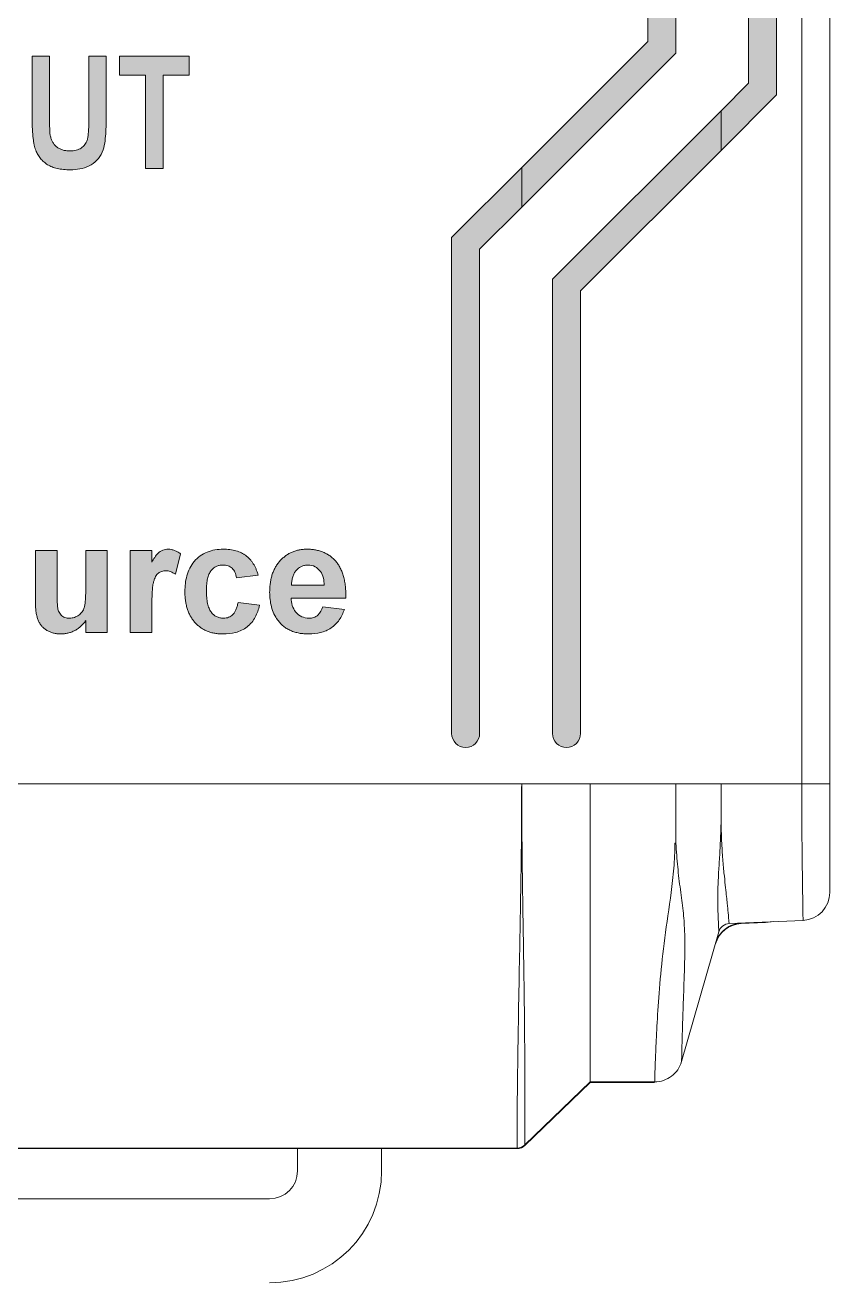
# Model space of a CAD drawing. Extents: x 222 to 1672, y 144 to 807.
# Drawn here: x 1414.08 to 1428.44, y 371.67 to 394.12 of the extents above; entities that cross this region are included whole.
import ezdxf

# ---------------------------------------------------------------- set-up
doc = ezdxf.new("R2010")
doc.units = 0
doc.header["$LTSCALE"] = 2
doc.header["$MEASUREMENT"] = 0
doc.layers.get('0').update_dxf_attribs({"linetype": 'CONTINUOUS'})
doc.layers.add('DIM', color=7, linetype='CONTINUOUS')

msp = doc.modelspace()

# ---------------------------------------------------------------- hatches: boundary and pattern name
at = {"layer": 'DIM', "lineweight": 5}
for points in [[(1425.19191, 463.32772), (1425.19191, 393.826), (1422.94191, 391.576), (1422.94191, 390.86889), (1425.69191, 393.61889), (1425.69191, 463.53483), (1422.94191, 466.28483), (1422.94191, 465.57772)], [(1427.49191, 392.87331), (1427.49191, 464.28042), (1426.50001, 465.27231), (1426.50001, 464.56521), (1426.99191, 464.07331), (1426.99191, 393.08042), (1426.50001, 392.58852), (1426.50001, 391.88141)], [(1415.76224, 393.22284), (1416.22977, 393.22284), (1416.22977, 391.5605), (1416.54146, 391.5605), (1416.54146, 393.22284), (1417.00899, 393.22284), (1417.00899, 393.5605), (1415.76224, 393.5605)]]:
    msp.add_hatch(color=256, dxfattribs=at).paths.add_polyline_path(points, flags=0)
h = msp.add_hatch(color=256, dxfattribs=at)
edge = h.paths.add_edge_path(flags=0)
edge.add_spline(control_points=[(1414.8779, 391.87219), (1414.85456, 391.87296), (1414.8099, 391.87445), (1414.7463, 391.88795), (1414.68978, 391.91068), (1414.64081, 391.9428), (1414.59941, 391.98302), (1414.56727, 392.0317), (1414.5421, 392.08724), (1414.53339, 392.12791), (1414.52888, 392.14897)], knot_values=[0, 0, 0, 0, 0.28536932, 0.54614202, 0.79119734, 1.02678438, 1.25861183, 1.49235889, 1.73696631, 2, 2, 2, 2], weights=[1, 1, 1, 1, 1, 1, 1, 1, 1, 1, 1], degree=3, periodic=0)
edge.add_spline(control_points=[(1414.52888, 392.14897), (1414.52009, 392.20333), (1414.5189, 392.25821), (1414.51614, 392.36794), (1414.51592, 392.42282), (1414.51548, 392.47771)], knot_values=[0, 0, 0, 0, 1, 1, 2, 2, 2, 2], weights=[1, 1, 1, 1, 1, 1], degree=3, periodic=0)
edge.add_line((1414.51548, 392.47771), (1414.51548, 393.5605))
edge.add_line((1414.51548, 393.5605), (1414.20379, 393.5605))
edge.add_line((1414.20379, 393.5605), (1414.20379, 392.498))
edge.add_spline(control_points=[(1414.20379, 392.498), (1414.2041, 392.46215), (1414.20467, 392.39341), (1414.20715, 392.29474), (1414.21268, 392.20491), (1414.21911, 392.12377), (1414.22841, 392.05132), (1414.23971, 391.98768), (1414.25215, 391.93254), (1414.26793, 391.88533), (1414.28647, 391.84402), (1414.30616, 391.80549), (1414.32903, 391.76976), (1414.35439, 391.73634), (1414.38191, 391.70484), (1414.41249, 391.67625), (1414.44509, 391.64949), (1414.48062, 391.62559), (1414.51898, 391.60377), (1414.56102, 391.58516), (1414.60654, 391.56948), (1414.65558, 391.55625), (1414.70833, 391.54702), (1414.76435, 391.53943), (1414.82401, 391.53563), (1414.86491, 391.5349), (1414.88602, 391.53453)], knot_values=[0, 0, 0, 0, 0.15584796, 0.29880772, 0.42899537, 0.54703305, 0.65257934, 0.7463628, 0.82795178, 0.89806022, 0.9623078, 1.02464577, 1.0859855, 1.14643933, 1.20685024, 1.26758373, 1.32820037, 1.39001746, 1.45347704, 1.51981411, 1.58955658, 1.66259072, 1.74033142, 1.82217221, 1.90823127, 2, 2, 2, 2], weights=[1, 1, 1, 1, 1, 1, 1, 1, 1, 1, 1, 1, 1, 1, 1, 1, 1, 1, 1, 1, 1, 1, 1, 1, 1, 1, 1], degree=3, periodic=0)
edge.add_spline(control_points=[(1414.88602, 391.53453), (1415.00166, 391.536), (1415.11841, 391.55229), (1415.32465, 391.65664), (1415.40988, 391.74244), (1415.47943, 391.90164), (1415.49132, 391.95707), (1415.50919, 392.06742), (1415.51416, 392.12301), (1415.52644, 392.29004), (1415.52787, 392.40209), (1415.52847, 392.51423)], knot_values=[0, 0, 0, 0, 0.5, 0.5, 1, 1, 1.25, 1.25, 1.5, 1.5, 2, 2, 2, 2], weights=[1, 1, 1, 1, 1, 1, 1, 1, 1, 1, 1, 1], degree=3, periodic=0)
edge.add_line((1415.52847, 392.51423), (1415.52847, 393.5605))
edge.add_line((1415.52847, 393.5605), (1415.21678, 393.5605))
edge.add_line((1415.21678, 393.5605), (1415.21678, 392.45457))
edge.add_spline(control_points=[(1415.21678, 392.45457), (1415.2167, 392.43077), (1415.21654, 392.38531), (1415.21549, 392.32035), (1415.213, 392.2619), (1415.20984, 392.20994), (1415.20593, 392.16458), (1415.20104, 392.12574), (1415.19578, 392.09322), (1415.18667, 392.05895), (1415.17194, 392.02215), (1415.14777, 391.98349), (1415.1171, 391.95014), (1415.0806, 391.92177), (1415.03794, 391.89955), (1414.98973, 391.88303), (1414.9356, 391.874), (1414.89768, 391.87281), (1414.8779, 391.87219)], knot_values=[0, 0, 0, 0, 0.18208024, 0.34763416, 0.49673575, 0.62941399, 0.74574229, 0.84480362, 0.92882377, 0.99732967, 1.11566924, 1.23048344, 1.34398512, 1.46048809, 1.58219827, 1.71011657, 1.84873202, 2, 2, 2, 2], weights=[1, 1, 1, 1, 1, 1, 1, 1, 1, 1, 1, 1, 1, 1, 1, 1, 1, 1, 1], degree=3, periodic=0)
h = msp.add_hatch(color=256, dxfattribs=at)
edge = h.paths.add_edge_path(flags=0)
edge.add_line((1423.49191, 389.58042), (1423.49191, 381.47686))
edge.add_arc((1423.74191, 381.47686), 0.25, 180, 360)
edge.add_line((1423.99191, 381.47686), (1423.99191, 389.37331))
edge.add_line((1423.99191, 389.37331), (1426.50001, 391.88141))
edge.add_line((1426.50001, 391.88141), (1426.50001, 392.58852))
edge.add_line((1426.50001, 392.58852), (1423.49191, 389.58042))
h = msp.add_hatch(color=256, dxfattribs=at)
edge = h.paths.add_edge_path(flags=0)
edge.add_line((1421.69191, 390.326), (1421.69191, 381.47686))
edge.add_arc((1421.94191, 381.47686), 0.25, 180, 360)
edge.add_line((1422.19191, 381.47686), (1422.19191, 390.11889))
edge.add_line((1422.19191, 390.11889), (1422.94191, 390.86889))
edge.add_line((1422.94191, 390.86889), (1422.94191, 391.576))
edge.add_line((1422.94191, 391.576), (1421.69191, 390.326))
h = msp.add_hatch(color=256, dxfattribs=at)
edge = h.paths.add_edge_path(flags=0)
edge.add_spline(control_points=[(1414.26472, 383.81813), (1414.26485, 383.80143), (1414.26511, 383.76896), (1414.26768, 383.7218), (1414.27112, 383.67741), (1414.2763, 383.63583), (1414.283, 383.59689), (1414.2915, 383.56083), (1414.30095, 383.52742), (1414.31572, 383.4871), (1414.33922, 383.4412), (1414.37483, 383.39192), (1414.41825, 383.34931), (1414.46902, 383.31424), (1414.52503, 383.28647), (1414.58484, 383.26566), (1414.64843, 383.25343), (1414.69201, 383.25197), (1414.71424, 383.25122)], knot_values=[0, 0, 0, 0, 0.06060185, 0.11787658, 0.17137757, 0.22218419, 0.26992188, 0.31472154, 0.35660429, 0.39586628, 0.4704442, 0.54297106, 0.61564195, 0.69014264, 0.76601845, 0.84190201, 0.91938516, 1, 1, 1, 1], weights=[1, 1, 1, 1, 1, 1, 1, 1, 1, 1, 1, 1, 1, 1, 1, 1, 1, 1, 1], degree=3, periodic=0)
edge.add_spline(control_points=[(1414.71424, 383.25122), (1414.73619, 383.25203), (1414.77999, 383.25363), (1414.84477, 383.26554), (1414.90785, 383.28538), (1414.96853, 383.31297), (1415.02555, 383.34768), (1415.07799, 383.38873), (1415.124, 383.43707), (1415.14939, 383.47363), (1415.16215, 383.49201)], knot_values=[0, 0, 0, 0, 0.1241811, 0.24782283, 0.3714068, 0.49757076, 0.62408062, 0.74837437, 0.87347208, 1, 1, 1, 1], weights=[1, 1, 1, 1, 1, 1, 1, 1, 1, 1, 1], degree=3, periodic=0)
edge.add_line((1415.16215, 383.49201), (1415.16215, 383.27686))
edge.add_line((1415.16215, 383.27686), (1415.54677, 383.27686))
edge.add_line((1415.54677, 383.27686), (1415.54677, 384.7384))
edge.add_line((1415.54677, 384.7384), (1415.16215, 384.7384))
edge.add_line((1415.16215, 384.7384), (1415.16215, 384.11941))
edge.add_spline(control_points=[(1415.16215, 384.11941), (1415.16209, 384.0943), (1415.16197, 384.04662), (1415.1607, 383.97878), (1415.15902, 383.91825), (1415.15552, 383.86512), (1415.15243, 383.81922), (1415.14732, 383.78081), (1415.14279, 383.74944), (1415.13411, 383.71782), (1415.12034, 383.68423), (1415.09808, 383.64827), (1415.06993, 383.61587), (1415.03687, 383.58731), (1415, 383.56323), (1414.95985, 383.54568), (1414.91706, 383.53547), (1414.88777, 383.53401), (1414.87289, 383.53327)], knot_values=[0, 0, 0, 0, 0.10131415, 0.19240216, 0.27382027, 0.34562317, 0.40724863, 0.45938539, 0.5019992, 0.53494254, 0.5914857, 0.64786683, 0.70479899, 0.76401154, 0.82365412, 0.8818201, 0.93998608, 1, 1, 1, 1], weights=[1, 1, 1, 1, 1, 1, 1, 1, 1, 1, 1, 1, 1, 1, 1, 1, 1, 1, 1], degree=3, periodic=0)
edge.add_spline(control_points=[(1414.87289, 383.53327), (1414.84514, 383.53407), (1414.81742, 383.53691), (1414.76545, 383.55532), (1414.74226, 383.57054), (1414.70292, 383.60948), (1414.68875, 383.63264), (1414.66751, 383.68341), (1414.66332, 383.71031), (1414.64772, 383.84585), (1414.64983, 383.95511), (1414.64933, 384.06412)], knot_values=[0, 0, 0, 0, 0.125, 0.125, 0.25, 0.25, 0.375, 0.375, 0.5, 0.5, 1, 1, 1, 1], weights=[1, 1, 1, 1, 1, 1, 1, 1, 1, 1, 1, 1], degree=3, periodic=0)
edge.add_line((1414.64933, 384.06412), (1414.64933, 384.7384))
edge.add_line((1414.64933, 384.7384), (1414.26472, 384.7384))
edge.add_line((1414.26472, 384.7384), (1414.26472, 383.81813))
h = msp.add_hatch(color=256, dxfattribs=at)
edge = h.paths.add_edge_path(flags=0)
edge.add_spline(control_points=[(1416.85446, 384.68311), (1416.83677, 384.69545), (1416.80254, 384.71932), (1416.74674, 384.74473), (1416.68991, 384.76095), (1416.65131, 384.76302), (1416.6321, 384.76404)], knot_values=[0, 0, 0, 0, 0.26831539, 0.51938497, 0.76092111, 1, 1, 1, 1], weights=[1, 1, 1, 1, 1, 1, 1], degree=3, periodic=0)
edge.add_spline(control_points=[(1416.6321, 384.76404), (1416.59928, 384.76272), (1416.56681, 384.75837), (1416.50552, 384.73544), (1416.47737, 384.71826), (1416.40765, 384.64863), (1416.37445, 384.59128), (1416.34164, 384.53448)], knot_values=[0, 0, 0, 0, 0.25, 0.25, 0.5, 0.5, 1, 1, 1, 1], weights=[1, 1, 1, 1, 1, 1, 1, 1], degree=3, periodic=0)
edge.add_line((1416.34164, 384.53448), (1416.34164, 384.7384))
edge.add_line((1416.34164, 384.7384), (1415.95702, 384.7384))
edge.add_line((1415.95702, 384.7384), (1415.95702, 383.27686))
edge.add_line((1415.95702, 383.27686), (1416.34164, 383.27686))
edge.add_line((1416.34164, 383.27686), (1416.34164, 383.71036))
edge.add_spline(control_points=[(1416.34164, 383.71036), (1416.34167, 383.73894), (1416.34173, 383.79357), (1416.34343, 383.8717), (1416.34578, 383.94208), (1416.34877, 384.00489), (1416.35322, 384.05991), (1416.35815, 384.10741), (1416.36448, 384.14712), (1416.37356, 384.18869), (1416.38828, 384.23126), (1416.40726, 384.27521), (1416.43007, 384.31043), (1416.45655, 384.33718), (1416.48616, 384.3563), (1416.51837, 384.3696), (1416.5533, 384.37786), (1416.57757, 384.3789), (1416.59004, 384.37943)], knot_values=[0, 0, 0, 0, 0.10796197, 0.20635816, 0.29519993, 0.37400374, 0.44384414, 0.5037341, 0.55432665, 0.5956948, 0.66429427, 0.72412471, 0.77617524, 0.82183643, 0.86521375, 0.90840584, 0.95294974, 1, 1, 1, 1], weights=[1, 1, 1, 1, 1, 1, 1, 1, 1, 1, 1, 1, 1, 1, 1, 1, 1, 1, 1], degree=3, periodic=0)
edge.add_spline(control_points=[(1416.59004, 384.37943), (1416.60387, 384.37858), (1416.63252, 384.37683), (1416.67579, 384.36423), (1416.72077, 384.34497), (1416.74959, 384.32684), (1416.76472, 384.31733)], knot_values=[0, 0, 0, 0, 0.22070596, 0.45714301, 0.71506451, 1, 1, 1, 1], weights=[1, 1, 1, 1, 1, 1, 1], degree=3, periodic=0)
edge.add_line((1416.76472, 384.31733), (1416.85446, 384.68311))
h = msp.add_hatch(color=256, dxfattribs=at)
edge = h.paths.add_edge_path(flags=0)
edge.add_spline(control_points=[(1417.316, 384.02927), (1417.31622, 384.0489), (1417.31665, 384.08674), (1417.32012, 384.14134), (1417.32651, 384.1915), (1417.33528, 384.23741), (1417.34622, 384.27905), (1417.36001, 384.31628), (1417.37563, 384.34943), (1417.39492, 384.37776), (1417.4159, 384.40232), (1417.43827, 384.42381), (1417.4628, 384.44158), (1417.48871, 384.45661), (1417.51677, 384.46765), (1417.54606, 384.47632), (1417.57733, 384.4811), (1417.5987, 384.48169), (1417.60967, 384.48199)], knot_values=[0, 0, 0, 0, 0.09649599, 0.18594784, 0.26865449, 0.34485299, 0.41553852, 0.47990934, 0.53978738, 0.59512312, 0.64772946, 0.6983326, 0.74716404, 0.79625062, 0.84512174, 0.89497452, 0.94611952, 1, 1, 1, 1], weights=[1, 1, 1, 1, 1, 1, 1, 1, 1, 1, 1, 1, 1, 1, 1, 1, 1, 1, 1], degree=3, periodic=0)
edge.add_spline(control_points=[(1417.60967, 384.48199), (1417.62576, 384.48135), (1417.65673, 384.48012), (1417.70092, 384.4692), (1417.74002, 384.45042), (1417.77445, 384.42467), (1417.8037, 384.39163), (1417.82708, 384.35118), (1417.84418, 384.3036), (1417.85093, 384.26923), (1417.85446, 384.25122)], knot_values=[0, 0, 0, 0, 0.12964633, 0.24958223, 0.36426925, 0.47739208, 0.5941503, 0.71776536, 0.85205995, 1, 1, 1, 1], weights=[1, 1, 1, 1, 1, 1, 1, 1, 1, 1, 1], degree=3, periodic=0)
edge.add_line((1417.85446, 384.25122), (1418.23908, 384.30251))
edge.add_spline(control_points=[(1418.23908, 384.30251), (1418.23329, 384.32141), (1418.22197, 384.35838), (1418.20163, 384.41139), (1418.17819, 384.46039), (1418.15272, 384.50611), (1418.12364, 384.54767), (1418.09254, 384.58608), (1418.05818, 384.62015), (1418.02153, 384.651), (1417.9818, 384.67788), (1417.93874, 384.70085), (1417.89254, 384.72059), (1417.84286, 384.73639), (1417.78997, 384.74896), (1417.73381, 384.75742), (1417.67443, 384.76342), (1417.63372, 384.76383), (1417.61287, 384.76404)], knot_values=[0, 0, 0, 0, 0.06985123, 0.13663621, 0.20038914, 0.26167858, 0.32137558, 0.37938658, 0.43611837, 0.49207336, 0.54849018, 0.60529063, 0.6642858, 0.72577661, 0.78930905, 0.85619234, 0.92635219, 1, 1, 1, 1], weights=[1, 1, 1, 1, 1, 1, 1, 1, 1, 1, 1, 1, 1, 1, 1, 1, 1, 1, 1], degree=3, periodic=0)
edge.add_spline(control_points=[(1417.61287, 384.76404), (1417.56446, 384.76288), (1417.51617, 384.76053), (1417.42084, 384.7442), (1417.37385, 384.73122), (1417.24053, 384.67674), (1417.1606, 384.61882), (1417.03568, 384.47145), (1416.99278, 384.38277), (1416.94115, 384.19782), (1416.93294, 384.10264), (1416.93138, 384.00643)], knot_values=[0, 0, 0, 0, 0.125, 0.125, 0.25, 0.25, 0.5, 0.5, 0.75, 0.75, 1, 1, 1, 1], weights=[1, 1, 1, 1, 1, 1, 1, 1, 1, 1, 1, 1], degree=3, periodic=0)
edge.add_spline(control_points=[(1416.93138, 384.00643), (1416.93185, 383.97769), (1416.93276, 383.92168), (1416.9419, 383.83999), (1416.95605, 383.76304), (1416.976, 383.69078), (1417.00215, 383.62358), (1417.03388, 383.56112), (1417.07128, 383.50333), (1417.1146, 383.45094), (1417.16273, 383.40398), (1417.21495, 383.36296), (1417.27112, 383.328), (1417.33156, 383.30017), (1417.39564, 383.27785), (1417.46363, 383.26242), (1417.53555, 383.25303), (1417.5848, 383.25184), (1417.61007, 383.25122)], knot_values=[0, 0, 0, 0, 0.07505221, 0.14629264, 0.21444786, 0.27929075, 0.34181409, 0.40251182, 0.46202683, 0.521262, 0.57973604, 0.6373872, 0.69441529, 0.75216771, 0.81086719, 0.87138013, 0.93399977, 1, 1, 1, 1], weights=[1, 1, 1, 1, 1, 1, 1, 1, 1, 1, 1, 1, 1, 1, 1, 1, 1, 1, 1], degree=3, periodic=0)
edge.add_spline(control_points=[(1417.61007, 383.25122), (1417.68648, 383.25252), (1417.7622, 383.2589), (1417.91005, 383.29771), (1417.98076, 383.33067), (1418.10158, 383.42508), (1418.15121, 383.48557), (1418.22345, 383.61828), (1418.24647, 383.69016), (1418.26472, 383.76404)], knot_values=[0, 0, 0, 0, 0.25, 0.25, 0.5, 0.5, 0.75, 0.75, 1, 1, 1, 1], weights=[1, 1, 1, 1, 1, 1, 1, 1, 1, 1], degree=3, periodic=0)
edge.add_line((1418.26472, 383.76404), (1417.8801, 383.81533))
edge.add_spline(control_points=[(1417.8801, 383.81533), (1417.87787, 383.80287), (1417.87356, 383.77873), (1417.86442, 383.74438), (1417.85517, 383.71247), (1417.84382, 383.68382), (1417.83187, 383.65766), (1417.81829, 383.63469), (1417.80388, 383.61413), (1417.78246, 383.59151), (1417.75304, 383.56762), (1417.71205, 383.54772), (1417.66661, 383.53535), (1417.63459, 383.53398), (1417.61808, 383.53327)], knot_values=[0, 0, 0, 0, 0.08904245, 0.17248573, 0.25009703, 0.32271476, 0.38915627, 0.45235342, 0.51026846, 0.56547301, 0.67117192, 0.77500693, 0.8839984, 1, 1, 1, 1], weights=[1, 1, 1, 1, 1, 1, 1, 1, 1, 1, 1, 1, 1, 1, 1], degree=3, periodic=0)
edge.add_spline(control_points=[(1417.61808, 383.53327), (1417.60684, 383.53354), (1417.58477, 383.53407), (1417.55261, 383.53939), (1417.52217, 383.54821), (1417.49364, 383.56084), (1417.46652, 383.57639), (1417.44152, 383.59599), (1417.41816, 383.61888), (1417.39684, 383.64567), (1417.37716, 383.67641), (1417.36106, 383.71246), (1417.3471, 383.7531), (1417.33545, 383.79863), (1417.3269, 383.8493), (1417.32064, 383.90494), (1417.31651, 383.9655), (1417.31617, 384.00749), (1417.316, 384.02927)], knot_values=[0, 0, 0, 0, 0.05139373, 0.10092605, 0.14869262, 0.19603902, 0.24341697, 0.29133577, 0.3410337, 0.39276425, 0.44769869, 0.50758394, 0.57290995, 0.64420643, 0.72237473, 0.80788378, 0.9003677, 1, 1, 1, 1], weights=[1, 1, 1, 1, 1, 1, 1, 1, 1, 1, 1, 1, 1, 1, 1, 1, 1, 1, 1], degree=3, periodic=0)
h = msp.add_hatch(color=256, dxfattribs=at)
edge = h.paths.add_edge_path(flags=0)
edge.add_spline(control_points=[(1418.58763, 383.49802), (1418.60332, 383.47837), (1418.63446, 383.43935), (1418.6894, 383.38845), (1418.75116, 383.3463), (1418.81839, 383.311), (1418.8921, 383.28446), (1418.97148, 383.26451), (1419.05728, 383.25362), (1419.11645, 383.25204), (1419.14693, 383.25122)], knot_values=[0, 0, 0, 0, 0.11855345, 0.23541081, 0.35185437, 0.47054346, 0.59278609, 0.72074042, 0.85615133, 1, 1, 1, 1], weights=[1, 1, 1, 1, 1, 1, 1, 1, 1, 1, 1], degree=3, periodic=0)
edge.add_spline(control_points=[(1419.14693, 383.25122), (1419.21613, 383.25219), (1419.28503, 383.25808), (1419.4193, 383.29238), (1419.48262, 383.32031), (1419.597, 383.39808), (1419.64641, 383.44725), (1419.72511, 383.56021), (1419.75398, 383.62226), (1419.77754, 383.68712)], knot_values=[0, 0, 0, 0, 0.25, 0.25, 0.5, 0.5, 0.75, 0.75, 1, 1, 1, 1], weights=[1, 1, 1, 1, 1, 1, 1, 1, 1, 1], degree=3, periodic=0)
edge.add_line((1419.77754, 383.68712), (1419.39292, 383.7384))
edge.add_spline(control_points=[(1419.39292, 383.7384), (1419.37502, 383.68277), (1419.35103, 383.62683), (1419.28469, 383.56926), (1419.25857, 383.55477), (1419.20378, 383.53668), (1419.17503, 383.53458), (1419.14613, 383.53327)], knot_values=[0, 0, 0, 0, 0.5, 0.5, 0.75, 0.75, 1, 1, 1, 1], weights=[1, 1, 1, 1, 1, 1, 1, 1], degree=3, periodic=0)
edge.add_spline(control_points=[(1419.14613, 383.53327), (1419.10113, 383.53458), (1419.05629, 383.54215), (1418.97508, 383.57847), (1418.93918, 383.60718), (1418.88101, 383.67627), (1418.86126, 383.71716), (1418.8354, 383.80303), (1418.83087, 383.84742), (1418.82882, 383.89225)], knot_values=[0, 0, 0, 0, 0.25, 0.25, 0.5, 0.5, 0.75, 0.75, 1, 1, 1, 1], weights=[1, 1, 1, 1, 1, 1, 1, 1, 1, 1], degree=3, periodic=0)
edge.add_line((1418.82882, 383.89225), (1419.80318, 383.89225))
edge.add_spline(control_points=[(1419.80318, 383.89225), (1419.8034, 383.92792), (1419.80383, 383.99707), (1419.79644, 384.09733), (1419.78347, 384.19055), (1419.76451, 384.27673), (1419.7389, 384.35565), (1419.70715, 384.42752), (1419.66959, 384.49266), (1419.62523, 384.55003), (1419.57593, 384.60046), (1419.52246, 384.64448), (1419.46435, 384.68162), (1419.40182, 384.71161), (1419.33528, 384.73552), (1419.26432, 384.75217), (1419.18916, 384.7624), (1419.13761, 384.76349), (1419.11127, 384.76404)], knot_values=[0, 0, 0, 0, 0.08420879, 0.16325787, 0.23716248, 0.30633069, 0.3713571, 0.43277526, 0.49157225, 0.54847102, 0.60355787, 0.65779038, 0.71168251, 0.76598833, 0.82125275, 0.87831821, 0.93781895, 1, 1, 1, 1], weights=[1, 1, 1, 1, 1, 1, 1, 1, 1, 1, 1, 1, 1, 1, 1, 1, 1, 1, 1], degree=3, periodic=0)
edge.add_spline(control_points=[(1419.11127, 384.76404), (1419.08773, 384.76346), (1419.04138, 384.76232), (1418.97353, 384.75227), (1418.9085, 384.73703), (1418.84703, 384.71418), (1418.78831, 384.68583), (1418.73336, 384.65002), (1418.68092, 384.60871), (1418.63228, 384.56097), (1418.58749, 384.50806), (1418.54978, 384.44886), (1418.51624, 384.38584), (1418.49025, 384.31716), (1418.46904, 384.24408), (1418.45525, 384.16575), (1418.44545, 384.08293), (1418.44463, 384.02596), (1418.4442, 383.99682)], knot_values=[0, 0, 0, 0, 0.06169022, 0.12145947, 0.17946419, 0.23651303, 0.29304481, 0.35005925, 0.40813473, 0.46780956, 0.5284676, 0.58945925, 0.6514795, 0.71533384, 0.78161143, 0.85070042, 0.92362773, 1, 1, 1, 1], weights=[1, 1, 1, 1, 1, 1, 1, 1, 1, 1, 1, 1, 1, 1, 1, 1, 1, 1, 1], degree=3, periodic=0)
edge.add_spline(control_points=[(1418.4442, 383.99682), (1418.44604, 383.90891), (1418.45283, 383.82161), (1418.48775, 383.6937), (1418.50216, 383.65205), (1418.5393, 383.57175), (1418.56257, 383.53436), (1418.58763, 383.49802)], knot_values=[0, 0, 0, 0, 0.5, 0.5, 0.75, 0.75, 1, 1, 1, 1], weights=[1, 1, 1, 1, 1, 1, 1, 1], degree=3, periodic=0)
edge = h.paths.add_edge_path(flags=0)
edge.add_spline(control_points=[(1418.91736, 384.38544), (1418.92443, 384.39306), (1418.93833, 384.40805), (1418.9614, 384.42783), (1418.98579, 384.4447), (1419.01159, 384.45846), (1419.03881, 384.46891), (1419.06738, 384.47663), (1419.09752, 384.48099), (1419.11807, 384.48165), (1419.1285, 384.48199)], knot_values=[0, 0, 0, 0, 0.12992539, 0.25546154, 0.37915105, 0.50018492, 0.62021214, 0.74296224, 0.86956039, 1, 1, 1, 1], weights=[1, 1, 1, 1, 1, 1, 1, 1, 1, 1, 1], degree=3, periodic=0)
edge.add_spline(control_points=[(1419.1285, 384.48199), (1419.17211, 384.48034), (1419.21488, 384.47274), (1419.29186, 384.43139), (1419.3248, 384.40209), (1419.37547, 384.33231), (1419.39253, 384.29139), (1419.41325, 384.20865), (1419.41656, 384.16596), (1419.41856, 384.12302)], knot_values=[0, 0, 0, 0, 0.25, 0.25, 0.5, 0.5, 0.75, 0.75, 1, 1, 1, 1], weights=[1, 1, 1, 1, 1, 1, 1, 1, 1, 1], degree=3, periodic=0)
edge.add_line((1419.41856, 384.12302), (1418.83563, 384.12302))
edge.add_spline(control_points=[(1418.83563, 384.12302), (1418.83584, 384.13652), (1418.83624, 384.16276), (1418.84003, 384.20103), (1418.84564, 384.23734), (1418.85521, 384.2712), (1418.86611, 384.3034), (1418.88074, 384.3329), (1418.89753, 384.36051), (1418.91077, 384.37715), (1418.91736, 384.38544)], knot_values=[0, 0, 0, 0, 0.14414285, 0.28026978, 0.41042823, 0.5360437, 0.65560852, 0.77300057, 0.88701576, 1, 1, 1, 1], weights=[1, 1, 1, 1, 1, 1, 1, 1, 1, 1, 1], degree=3, periodic=0)

# ---------------------------------------------------------------- linework, layer by layer
at = {"linetype": 'Continuous', "lineweight": 5}
for p, q in [((1427.94191, 380.57686), (1427.94191, 476.57686)), ((1428.44191, 476.57686), (1428.44191, 380.57686)), ((1427.49191, 392.87331), (1427.49191, 464.28042)), ((1426.99191, 464.07331), (1426.99191, 393.08041)), ((1425.69191, 393.61889), (1425.69191, 463.53483)), ((1425.19191, 463.32773), (1425.19191, 393.826)), ((1425.19191, 393.826), (1422.94191, 391.576)), ((1414.20379, 393.5605), (1414.51548, 393.5605)), ((1414.20379, 392.498), (1414.20379, 393.5605)), ((1414.51548, 393.5605), (1414.51548, 392.47771)), ((1415.21678, 393.5605), (1415.52847, 393.5605)), ((1415.21678, 392.45457), (1415.21678, 393.5605)), ((1415.52847, 393.5605), (1415.52847, 392.51423)), ((1415.76224, 393.5605), (1417.00899, 393.5605)), ((1415.76224, 393.22284), (1415.76224, 393.5605)), ((1417.00899, 393.5605), (1417.00899, 393.22284)), ((1422.94191, 390.86889), (1425.69191, 393.61889)), ((1416.22977, 393.22284), (1415.76224, 393.22284)), ((1416.22977, 391.5605), (1416.22977, 393.22284)), ((1417.00899, 393.22284), (1416.54146, 393.22284)), ((1416.54146, 393.22284), (1416.54146, 391.5605)), ((1426.99191, 393.08041), (1426.50001, 392.58852)), ((1426.50001, 391.88141), (1427.49191, 392.87331)), ((1426.50001, 392.58852), (1423.49191, 389.58042)), ((1426.50001, 391.88141), (1426.50001, 392.58852)), ((1423.99191, 389.37331), (1426.50001, 391.88141)), ((1416.54146, 391.5605), (1416.22977, 391.5605)), ((1422.94191, 391.576), (1421.69191, 390.326)), ((1422.94191, 390.86889), (1422.94191, 391.576)), ((1422.19191, 390.11889), (1422.94191, 390.86889)), ((1421.69191, 390.326), (1421.69191, 381.47686)), ((1422.19191, 381.47686), (1422.19191, 390.11889)), ((1423.49191, 389.58042), (1423.49191, 381.47686)), ((1423.99191, 381.47686), (1423.99191, 389.37331)), ((1422.94191, 380.57686), (1406.94191, 380.57686)), ((1422.94191, 380.57686), (1424.16569, 380.57686)), ((1425.69191, 380.57686), (1424.16569, 380.57686)), ((1425.69191, 380.57686), (1426.50001, 380.57686)), ((1427.94191, 380.57686), (1426.50001, 380.57686)), ((1428.44191, 380.57686), (1427.94191, 380.57686)), ((1426.50001, 379.87627), (1426.50341, 379.87629)), ((1425.67628, 379.51788), (1425.69191, 379.51797)), ((1427.96372, 378.14075), (1426.64386, 378.08312)), ((1426.85962, 378.08302), (1427.29425, 378.10199)), ((1427.29425, 378.10199), (1427.44454, 378.11808)), ((1426.46033, 377.93844), (1425.79577, 375.62084)), ((1424.16569, 375.25866), (1423.00004, 374.13299)), ((1425.31513, 375.25866), (1424.16569, 375.25866)), ((1423.00004, 374.12347), (1424.16569, 375.24913)), ((1424.16569, 375.24913), (1425.31513, 375.24913)), ((1422.86111, 374.07686), (1407.02272, 374.07686)), ((1410.44191, 374.06733), (1419.44191, 374.06733)), ((1418.94191, 374.06733), (1418.94191, 373.67256)), ((1419.44191, 374.06733), (1419.44191, 374.07686)), ((1419.44191, 374.06733), (1422.86111, 374.06733)), ((1420.44191, 373.67256), (1420.44191, 374.06733)), ((1418.44191, 373.17256), (1411.44191, 373.17256))]:
    msp.add_line(p, q, dxfattribs=at)
for centre, radius, start, end in [((1421.94191, 381.47686), 0.25, 180, 0), ((1423.74191, 381.47686), 0.25, 180, 0), ((1427.94191, 378.64027), 0.5, 272.5, 0), ((1426.88143, 377.58349), 0.5, 92.5, 164), ((1422.86111, 374.26733), 0.2, 270, 314), ((1418.44191, 373.67257), 2, 270, 0), ((1418.44191, 373.67257), 0.5, 270, 0)]:
    msp.add_arc(centre, radius, start, end, dxfattribs=at)
for points, knots in [([(1414.88602, 391.53453), (1414.86491, 391.5349), (1414.82401, 391.53563), (1414.76435, 391.53943), (1414.70833, 391.54702), (1414.65558, 391.55625), (1414.60654, 391.56948), (1414.56102, 391.58516), (1414.51898, 391.60377), (1414.48062, 391.62559), (1414.44509, 391.64949), (1414.41249, 391.67625), (1414.38191, 391.70484), (1414.35439, 391.73634), (1414.32903, 391.76976), (1414.30616, 391.80549), (1414.28647, 391.84402), (1414.26793, 391.88533), (1414.25215, 391.93254), (1414.23971, 391.98768), (1414.22841, 392.05132), (1414.21911, 392.12377), (1414.21268, 392.20491), (1414.20715, 392.29474), (1414.20467, 392.39341), (1414.2041, 392.46215), (1414.20379, 392.498)], [0, 0, 0, 0, 0.04588437, 0.0889139, 0.12983429, 0.16870464, 0.20522171, 0.24009294, 0.27326148, 0.30499127, 0.33589981, 0.36620814, 0.39657488, 0.42678034, 0.45700725, 0.48767712, 0.5188461, 0.55096989, 0.58602411, 0.6268186, 0.67371033, 0.72648348, 0.78550232, 0.85059614, 0.92207602, 1, 1, 1, 1]), ([(1414.51548, 392.47771), (1414.51592, 392.42282), (1414.51614, 392.36794), (1414.5189, 392.25821), (1414.52009, 392.20333), (1414.52888, 392.14897)], [0, 0, 0, 0, 0.5, 0.5, 1, 1, 1, 1]), ([(1414.8779, 391.87219), (1414.89768, 391.87281), (1414.9356, 391.874), (1414.98973, 391.88303), (1415.03794, 391.89955), (1415.0806, 391.92177), (1415.1171, 391.95014), (1415.14777, 391.98349), (1415.17194, 392.02215), (1415.18667, 392.05895), (1415.19578, 392.09322), (1415.20104, 392.12574), (1415.20593, 392.16458), (1415.20984, 392.20994), (1415.213, 392.2619), (1415.21549, 392.32035), (1415.21654, 392.38531), (1415.2167, 392.43077), (1415.21678, 392.45457)], [0, 0, 0, 0, 0.07563399, 0.14494172, 0.20890087, 0.26975595, 0.32800744, 0.38475828, 0.44216538, 0.50133517, 0.53558811, 0.57759819, 0.62712885, 0.685293, 0.75163212, 0.82618292, 0.90895988, 1, 1, 1, 1]), ([(1415.52847, 392.51423), (1415.52787, 392.40209), (1415.52644, 392.29004), (1415.51416, 392.12301), (1415.50919, 392.06742), (1415.49132, 391.95707), (1415.47943, 391.90164), (1415.40988, 391.74244), (1415.32465, 391.65664), (1415.11841, 391.55229), (1415.00166, 391.536), (1414.88602, 391.53453)], [0, 0, 0, 0, 0.25, 0.25, 0.375, 0.375, 0.5, 0.5, 0.75, 0.75, 1, 1, 1, 1]), ([(1414.52888, 392.14897), (1414.53339, 392.12791), (1414.5421, 392.08724), (1414.56727, 392.0317), (1414.59941, 391.98302), (1414.64081, 391.9428), (1414.68978, 391.91068), (1414.7463, 391.88795), (1414.8099, 391.87445), (1414.85456, 391.87296), (1414.8779, 391.87219)], [0, 0, 0, 0, 0.13151684, 0.25382055, 0.37069408, 0.48660781, 0.60440133, 0.72692899, 0.85731534, 1, 1, 1, 1]), ([(1422.86111, 374.07686), (1422.8611, 374.07787), (1422.8611, 374.07976), (1422.86106, 374.09463), (1422.861, 374.11542), (1422.86091, 374.14067), (1422.86079, 374.16827), (1422.86065, 374.19658), (1422.86049, 374.22416), (1422.85987, 374.29979), (1422.85906, 374.4458), (1422.86113, 374.77072), (1422.86664, 375.2109), (1422.87385, 375.78538), (1422.88577, 376.49634), (1422.90209, 377.39106), (1422.92019, 378.35346), (1422.93384, 379.19354), (1422.94052, 379.89171), (1422.94145, 380.35182), (1422.94191, 380.57686)], [0, 0, 0, 0, 0.03144158, 0.05940742, 0.08419176, 0.10604552, 0.12518096, 0.14177595, 0.15597796, 0.16790774, 0.24772008, 0.3073467, 0.40132753, 0.48070435, 0.54862293, 0.66531853, 0.78162584, 0.85635752, 0.92974339, 1, 1, 1, 1]), ([(1422.94191, 380.57686), (1422.94207, 380.45782), (1422.94241, 380.20979), (1422.94489, 379.82261), (1422.94878, 379.40482), (1422.95422, 378.95544), (1422.96148, 378.46407), (1422.96972, 377.94075), (1422.97842, 377.4099), (1422.98621, 376.88608), (1422.99345, 376.19903), (1422.99957, 375.42725), (1423.0001, 374.85866), (1422.99965, 374.50623), (1423.00065, 374.31624), (1423.00119, 374.20035), (1423.001, 374.14333), (1423.00036, 374.13644), (1423.00004, 374.13299)], [0, 0, 0, 0, 0.03741027, 0.07794286, 0.12173109, 0.16895665, 0.21986766, 0.27781827, 0.33693755, 0.39346794, 0.4541174, 0.57849892, 0.69386457, 0.74771784, 0.83240558, 0.88820219, 0.94407441, 1, 1, 1, 1]), ([(1424.16569, 377.91776), (1424.16569, 378.31968), (1424.16569, 378.75212), (1424.16569, 379.6487), (1424.16569, 380.11276), (1424.16569, 380.57686)], [0, 0, 0, 0, 0.5, 0.5, 1, 1, 1, 1]), ([(1425.69191, 379.51802), (1425.69191, 379.52512), (1425.69191, 379.70286), (1425.69191, 380.05476), (1425.69191, 380.40282), (1425.69191, 380.57686)], [0, 0, 0, 0, 0.002601271, 0.065101271, 0.127601271, 0.127601271, 0.127601271, 0.127601271]), ([(1426.50001, 380.57686), (1426.50001, 380.43813), (1426.50001, 380.20299), (1426.50001, 379.9702), (1426.50001, 379.87627)], [0, 0, 0, 0, 0.0625, 0.105872185, 0.105872185, 0.105872185, 0.105872185]), ([(1427.96372, 378.14075), (1427.96372, 378.14075), (1427.96351, 378.15285), (1427.96237, 378.22489), (1427.96148, 378.28225), (1427.95883, 378.45813), (1427.95772, 378.53237), (1427.95463, 378.73975), (1427.95255, 378.87431), (1427.94876, 379.15707), (1427.94744, 379.26314), (1427.94512, 379.49731), (1427.94415, 379.62603), (1427.94216, 380.02005), (1427.94191, 380.29993), (1427.94191, 380.57686)], [0, 0, 0, 0, 0.25, 0.25, 0.5, 0.5, 0.625, 0.625, 0.75, 0.75, 0.8125, 0.8125, 0.875, 0.875, 1, 1, 1, 1]), ([(1428.44191, 380.57686), (1428.44191, 380.45484), (1428.44191, 380.33309), (1428.44191, 380.09073), (1428.44191, 379.97052), (1428.44191, 379.74142), (1428.44191, 379.63166), (1428.44191, 379.44393), (1428.44191, 379.36377), (1428.44191, 379.22924), (1428.44191, 379.17291), (1428.44191, 379.07613), (1428.44191, 379.03528), (1428.44191, 378.92731), (1428.44191, 378.87479), (1428.44191, 378.74859), (1428.44191, 378.70481), (1428.44191, 378.64995), (1428.44191, 378.64027), (1428.44191, 378.64027)], [0, 0, 0, 0, 0.0625, 0.0625, 0.125, 0.125, 0.1875, 0.1875, 0.25, 0.25, 0.3125, 0.3125, 0.375, 0.375, 0.5, 0.5, 0.75, 0.75, 1, 1, 1, 1]), ([(1426.46033, 377.93844), (1426.46033, 377.93844), (1426.45976, 377.95016), (1426.45627, 378.01628), (1426.45359, 378.06894), (1426.44766, 378.21794), (1426.44556, 378.27997), (1426.44241, 378.44368), (1426.44096, 378.547), (1426.44561, 378.74902), (1426.44824, 378.82415), (1426.4566, 378.99394), (1426.46189, 379.08788), (1426.47471, 379.29013), (1426.48274, 379.40015), (1426.49158, 379.63129), (1426.49664, 379.7526), (1426.50001, 379.87627)], [0, 0, 0, 0, 0.25, 0.25, 0.5, 0.5, 0.625, 0.625, 0.75, 0.75, 0.8125, 0.8125, 0.875, 0.875, 0.9375, 0.9375, 1, 1, 1, 1]), ([(1426.50341, 379.87629), (1426.50392, 379.75242), (1426.50627, 379.63101), (1426.51915, 379.4015), (1426.52571, 379.29268), (1426.54172, 379.09749), (1426.55092, 379.00888), (1426.56691, 378.85242), (1426.57413, 378.78493), (1426.58677, 378.66525), (1426.59229, 378.61281), (1426.60209, 378.52111), (1426.60622, 378.48168), (1426.61674, 378.37677), (1426.62173, 378.3244), (1426.63397, 378.197), (1426.63787, 378.15104), (1426.64308, 378.09345), (1426.64386, 378.08312), (1426.64386, 378.08312)], [0, 0, 0, 0, 0.0625, 0.0625, 0.125, 0.125, 0.1875, 0.1875, 0.25, 0.25, 0.3125, 0.3125, 0.375, 0.375, 0.5, 0.5, 0.75, 0.75, 1, 1, 1, 1]), ([(1425.31513, 375.25865), (1425.31513, 375.25865), (1425.31589, 375.28542), (1425.31918, 375.38978), (1425.32172, 375.46698), (1425.32942, 375.67087), (1425.33456, 375.79919), (1425.34839, 376.09821), (1425.35709, 376.26886), (1425.38069, 376.65199), (1425.39573, 376.86684), (1425.43597, 377.32497), (1425.4613, 377.5687), (1425.5286, 378.08457), (1425.57338, 378.35807), (1425.62928, 378.78158), (1425.64545, 378.92539), (1425.66862, 379.21878), (1425.67708, 379.36755), (1425.67628, 379.51788)], [0, 0, 0, 0, 0.125, 0.125, 0.25, 0.25, 0.375, 0.375, 0.5, 0.5, 0.625, 0.625, 0.75, 0.75, 0.875, 0.875, 0.9375, 0.9375, 1, 1, 1, 1]), ([(1425.69191, 379.51802), (1425.70436, 379.3749), (1425.71349, 379.23276), (1425.74029, 378.95438), (1425.75694, 378.81948), (1425.7917, 378.55958), (1425.80945, 378.43468), (1425.836, 378.19189), (1425.84454, 378.07435), (1425.85771, 377.73265), (1425.85284, 377.51614), (1425.84182, 377.10584), (1425.83462, 376.91167), (1425.82247, 376.56075), (1425.81725, 376.40309), (1425.80878, 376.12644), (1425.80544, 376.00711), (1425.80029, 375.81652), (1425.79855, 375.74408), (1425.7963, 375.64609), (1425.79576, 375.62084), (1425.79576, 375.62084)], [0, 0, 0, 0, 0.0625, 0.0625, 0.125, 0.125, 0.1875, 0.1875, 0.25, 0.25, 0.375, 0.375, 0.5, 0.5, 0.625, 0.625, 0.75, 0.75, 0.875, 0.875, 1, 1, 1, 1]), ([(1426.85962, 378.09254), (1426.76234, 378.0883), (1426.65631, 378.05223), (1426.48746, 377.91912), (1426.42764, 377.82444), (1426.4008, 377.73084)], [0, 0, 0, 0, 0.5, 0.5, 1, 1, 1, 1]), ([(1426.46033, 377.93844), (1426.47179, 377.97843), (1426.49609, 378.01462), (1426.56143, 378.06613), (1426.6023, 378.08131), (1426.64386, 378.08312)], [0, 0, 0, 0, 0.5, 0.5, 1, 1, 1, 1]), ([(1424.16569, 375.25865), (1424.16569, 375.25865), (1424.16569, 375.31975), (1424.16569, 375.55999), (1424.16569, 375.73911), (1424.16569, 376.20321), (1424.16569, 376.48815), (1424.16569, 377.14449), (1424.16569, 377.51583), (1424.16569, 377.91776)], [0, 0, 0, 0, 0.25, 0.25, 0.5, 0.5, 0.75, 0.75, 1, 1, 1, 1]), ([(1425.31513, 375.25865), (1425.42276, 375.25865), (1425.53009, 375.29456), (1425.702, 375.42411), (1425.7661, 375.51738), (1425.79576, 375.62084)], [0, 0, 0, 0, 0.5, 0.5, 1, 1, 1, 1])]:
    msp.add_open_spline(points, degree=3, knots=knots, dxfattribs=at)
msp.add_open_spline([(1423.00004, 374.13299), (1422.96411, 374.0983), (1422.91105, 374.07686), (1422.86111, 374.07686)], degree=3, dxfattribs=at)
at = {"layer": 'DIM', "lineweight": 5}
for p, q in [((1414.26472, 384.7384), (1414.64933, 384.7384)), ((1414.26472, 383.81813), (1414.26472, 384.7384)), ((1414.64933, 384.7384), (1414.64933, 384.06412)), ((1415.16215, 384.7384), (1415.54677, 384.7384)), ((1415.16215, 384.11941), (1415.16215, 384.7384)), ((1415.54677, 384.7384), (1415.54677, 383.27686)), ((1415.95702, 384.7384), (1416.34164, 384.7384)), ((1415.95702, 383.27686), (1415.95702, 384.7384)), ((1416.34164, 384.7384), (1416.34164, 384.53448)), ((1416.85446, 384.68311), (1416.76472, 384.31733)), ((1418.23908, 384.30251), (1417.85446, 384.25122)), ((1418.83563, 384.12302), (1419.41856, 384.12302)), ((1417.8801, 383.81533), (1418.26472, 383.76404)), ((1419.80318, 383.89225), (1418.82882, 383.89225)), ((1416.34164, 383.71036), (1416.34164, 383.27686)), ((1419.39292, 383.7384), (1419.77754, 383.68712)), ((1415.16215, 383.27686), (1415.16215, 383.49201)), ((1415.54677, 383.27686), (1415.16215, 383.27686)), ((1416.34164, 383.27686), (1415.95702, 383.27686))]:
    msp.add_line(p, q, dxfattribs=at)
for points, knots in [([(1416.34164, 384.53448), (1416.37445, 384.59128), (1416.40765, 384.64863), (1416.47737, 384.71826), (1416.50552, 384.73544), (1416.56681, 384.75837), (1416.59928, 384.76272), (1416.6321, 384.76404)], [0, 0, 0, 0, 0.5, 0.5, 0.75, 0.75, 1, 1, 1, 1]), ([(1416.6321, 384.76404), (1416.65131, 384.76302), (1416.68991, 384.76095), (1416.74674, 384.74473), (1416.80254, 384.71932), (1416.83677, 384.69545), (1416.85446, 384.68311)], [0, 0, 0, 0, 0.23907889, 0.48061503, 0.73168461, 1, 1, 1, 1]), ([(1416.93138, 384.00643), (1416.93294, 384.10264), (1416.94115, 384.19782), (1416.99278, 384.38277), (1417.03568, 384.47145), (1417.1606, 384.61882), (1417.24053, 384.67674), (1417.37385, 384.73122), (1417.42084, 384.7442), (1417.51617, 384.76053), (1417.56446, 384.76288), (1417.61287, 384.76404)], [0, 0, 0, 0, 0.25, 0.25, 0.5, 0.5, 0.75, 0.75, 0.875, 0.875, 1, 1, 1, 1]), ([(1417.61287, 384.76404), (1417.63372, 384.76383), (1417.67443, 384.76342), (1417.73381, 384.75742), (1417.78997, 384.74896), (1417.84286, 384.73639), (1417.89254, 384.72059), (1417.93874, 384.70085), (1417.9818, 384.67788), (1418.02153, 384.651), (1418.05818, 384.62015), (1418.09254, 384.58608), (1418.12364, 384.54767), (1418.15272, 384.50611), (1418.17819, 384.46039), (1418.20163, 384.41139), (1418.22197, 384.35838), (1418.23329, 384.32141), (1418.23908, 384.30251)], [0, 0, 0, 0, 0.07364781, 0.14380766, 0.21069095, 0.27422339, 0.3357142, 0.39470937, 0.45150982, 0.50792664, 0.56388163, 0.62061342, 0.67862442, 0.73832142, 0.79961086, 0.86336379, 0.93014877, 1, 1, 1, 1]), ([(1418.4442, 383.99682), (1418.44463, 384.02596), (1418.44545, 384.08293), (1418.45525, 384.16575), (1418.46904, 384.24408), (1418.49025, 384.31716), (1418.51624, 384.38584), (1418.54978, 384.44886), (1418.58749, 384.50806), (1418.63228, 384.56097), (1418.68092, 384.60871), (1418.73336, 384.65002), (1418.78831, 384.68583), (1418.84703, 384.71418), (1418.9085, 384.73703), (1418.97353, 384.75227), (1419.04138, 384.76232), (1419.08773, 384.76346), (1419.11127, 384.76404)], [0, 0, 0, 0, 0.07637227, 0.14929958, 0.21838857, 0.28466616, 0.3485205, 0.41054075, 0.4715324, 0.53219044, 0.59186527, 0.64994075, 0.70695519, 0.76348697, 0.82053581, 0.87854053, 0.93830978, 1, 1, 1, 1]), ([(1419.11127, 384.76404), (1419.13761, 384.76349), (1419.18916, 384.7624), (1419.26432, 384.75217), (1419.33528, 384.73552), (1419.40182, 384.71161), (1419.46435, 384.68162), (1419.52246, 384.64448), (1419.57593, 384.60046), (1419.62523, 384.55003), (1419.66959, 384.49266), (1419.70715, 384.42752), (1419.7389, 384.35565), (1419.76451, 384.27673), (1419.78347, 384.19055), (1419.79644, 384.09733), (1419.80383, 383.99707), (1419.8034, 383.92792), (1419.80318, 383.89225)], [0, 0, 0, 0, 0.06218105, 0.12168179, 0.17874725, 0.23401167, 0.28831749, 0.34220962, 0.39644213, 0.45152898, 0.50842775, 0.56722474, 0.6286429, 0.69366931, 0.76283752, 0.83674213, 0.91579121, 1, 1, 1, 1]), ([(1417.60967, 384.48199), (1417.5987, 384.48169), (1417.57733, 384.4811), (1417.54606, 384.47632), (1417.51677, 384.46765), (1417.48871, 384.45661), (1417.4628, 384.44158), (1417.43827, 384.42381), (1417.4159, 384.40232), (1417.39492, 384.37776), (1417.37563, 384.34943), (1417.36001, 384.31628), (1417.34622, 384.27905), (1417.33528, 384.23741), (1417.32651, 384.1915), (1417.32012, 384.14134), (1417.31665, 384.08674), (1417.31622, 384.0489), (1417.316, 384.02927)], [0, 0, 0, 0, 0.05388048, 0.10502548, 0.15487826, 0.20374938, 0.25283596, 0.3016674, 0.35227054, 0.40487688, 0.46021262, 0.52009066, 0.58446148, 0.65514701, 0.73134551, 0.81405216, 0.90350401, 1, 1, 1, 1]), ([(1417.85446, 384.25122), (1417.85093, 384.26923), (1417.84418, 384.3036), (1417.82708, 384.35118), (1417.8037, 384.39163), (1417.77445, 384.42467), (1417.74002, 384.45042), (1417.70092, 384.4692), (1417.65673, 384.48012), (1417.62576, 384.48135), (1417.60967, 384.48199)], [0, 0, 0, 0, 0.14794005, 0.28223464, 0.4058497, 0.52260792, 0.63573075, 0.75041777, 0.87035367, 1, 1, 1, 1]), ([(1419.1285, 384.48199), (1419.11807, 384.48165), (1419.09752, 384.48099), (1419.06738, 384.47663), (1419.03881, 384.46891), (1419.01159, 384.45846), (1418.98579, 384.4447), (1418.9614, 384.42783), (1418.93833, 384.40805), (1418.92443, 384.39306), (1418.91736, 384.38544)], [0, 0, 0, 0, 0.13043961, 0.25703776, 0.37978786, 0.49981508, 0.62084895, 0.74453846, 0.87007461, 1, 1, 1, 1]), ([(1419.41856, 384.12302), (1419.41656, 384.16596), (1419.41325, 384.20865), (1419.39253, 384.29139), (1419.37547, 384.33231), (1419.3248, 384.40209), (1419.29186, 384.43139), (1419.21488, 384.47274), (1419.17211, 384.48034), (1419.1285, 384.48199)], [0, 0, 0, 0, 0.25, 0.25, 0.5, 0.5, 0.75, 0.75, 1, 1, 1, 1]), ([(1416.59004, 384.37943), (1416.57757, 384.3789), (1416.5533, 384.37786), (1416.51837, 384.3696), (1416.48616, 384.3563), (1416.45655, 384.33718), (1416.43007, 384.31043), (1416.40726, 384.27521), (1416.38828, 384.23126), (1416.37356, 384.18869), (1416.36448, 384.14712), (1416.35815, 384.10741), (1416.35322, 384.05991), (1416.34877, 384.00489), (1416.34578, 383.94208), (1416.34343, 383.8717), (1416.34173, 383.79357), (1416.34167, 383.73894), (1416.34164, 383.71036)], [0, 0, 0, 0, 0.04705026, 0.09159416, 0.13478625, 0.17816357, 0.22382476, 0.27587529, 0.33570573, 0.4043052, 0.44567335, 0.4962659, 0.55615586, 0.62599626, 0.70480007, 0.79364184, 0.89203803, 1, 1, 1, 1]), ([(1416.76472, 384.31733), (1416.74959, 384.32684), (1416.72077, 384.34497), (1416.67579, 384.36423), (1416.63252, 384.37683), (1416.60387, 384.37858), (1416.59004, 384.37943)], [0, 0, 0, 0, 0.28493549, 0.54285699, 0.77929404, 1, 1, 1, 1]), ([(1418.91736, 384.38544), (1418.91077, 384.37715), (1418.89753, 384.36051), (1418.88074, 384.3329), (1418.86611, 384.3034), (1418.85521, 384.2712), (1418.84564, 384.23734), (1418.84003, 384.20103), (1418.83624, 384.16276), (1418.83584, 384.13652), (1418.83563, 384.12302)], [0, 0, 0, 0, 0.11298424, 0.22699943, 0.34439148, 0.4639563, 0.58957177, 0.71973022, 0.85585715, 1, 1, 1, 1]), ([(1414.64933, 384.06412), (1414.64983, 383.95511), (1414.64772, 383.84585), (1414.66332, 383.71031), (1414.66751, 383.68341), (1414.68875, 383.63264), (1414.70292, 383.60948), (1414.74226, 383.57054), (1414.76545, 383.55532), (1414.81742, 383.53691), (1414.84514, 383.53407), (1414.87289, 383.53327)], [0, 0, 0, 0, 0.5, 0.5, 0.625, 0.625, 0.75, 0.75, 0.875, 0.875, 1, 1, 1, 1]), ([(1414.87289, 383.53327), (1414.88777, 383.53401), (1414.91706, 383.53547), (1414.95985, 383.54568), (1415, 383.56323), (1415.03687, 383.58731), (1415.06993, 383.61587), (1415.09808, 383.64827), (1415.12034, 383.68423), (1415.13411, 383.71782), (1415.14279, 383.74944), (1415.14732, 383.78081), (1415.15243, 383.81922), (1415.15552, 383.86512), (1415.15902, 383.91825), (1415.1607, 383.97878), (1415.16197, 384.04662), (1415.16209, 384.0943), (1415.16215, 384.11941)], [0, 0, 0, 0, 0.06001392, 0.1181799, 0.17634588, 0.23598846, 0.29520101, 0.35213317, 0.4085143, 0.46505746, 0.4980008, 0.54061461, 0.59275137, 0.65437683, 0.72617973, 0.80759784, 0.89868585, 1, 1, 1, 1]), ([(1417.61007, 383.25122), (1417.5848, 383.25184), (1417.53555, 383.25303), (1417.46363, 383.26242), (1417.39564, 383.27785), (1417.33156, 383.30017), (1417.27112, 383.328), (1417.21495, 383.36296), (1417.16273, 383.40398), (1417.1146, 383.45094), (1417.07128, 383.50333), (1417.03388, 383.56112), (1417.00215, 383.62358), (1416.976, 383.69078), (1416.95605, 383.76304), (1416.9419, 383.83999), (1416.93276, 383.92168), (1416.93185, 383.97769), (1416.93138, 384.00643)], [0, 0, 0, 0, 0.06600023, 0.12861987, 0.18913281, 0.24783229, 0.30558471, 0.3626128, 0.42026396, 0.478738, 0.53797317, 0.59748818, 0.65818591, 0.72070925, 0.78555214, 0.85370736, 0.92494779, 1, 1, 1, 1]), ([(1417.316, 384.02927), (1417.31617, 384.00749), (1417.31651, 383.9655), (1417.32064, 383.90494), (1417.3269, 383.8493), (1417.33545, 383.79863), (1417.3471, 383.7531), (1417.36106, 383.71246), (1417.37716, 383.67641), (1417.39684, 383.64567), (1417.41816, 383.61888), (1417.44152, 383.59599), (1417.46652, 383.57639), (1417.49364, 383.56084), (1417.52217, 383.54821), (1417.55261, 383.53939), (1417.58477, 383.53407), (1417.60684, 383.53354), (1417.61808, 383.53327)], [0, 0, 0, 0, 0.0996323, 0.19211622, 0.27762527, 0.35579357, 0.42709005, 0.49241606, 0.55230131, 0.60723575, 0.6589663, 0.70866423, 0.75658303, 0.80396098, 0.85130738, 0.89907395, 0.94860627, 1, 1, 1, 1]), ([(1414.71424, 383.25122), (1414.69201, 383.25197), (1414.64843, 383.25343), (1414.58484, 383.26566), (1414.52503, 383.28647), (1414.46902, 383.31424), (1414.41825, 383.34931), (1414.37483, 383.39192), (1414.33922, 383.4412), (1414.31572, 383.4871), (1414.30095, 383.52742), (1414.2915, 383.56083), (1414.283, 383.59689), (1414.2763, 383.63583), (1414.27112, 383.67741), (1414.26768, 383.7218), (1414.26511, 383.76896), (1414.26485, 383.80143), (1414.26472, 383.81813)], [0, 0, 0, 0, 0.08061484, 0.15809799, 0.23398155, 0.30985736, 0.38435805, 0.45702894, 0.5295558, 0.60413372, 0.64339571, 0.68527846, 0.73007812, 0.77781581, 0.82862243, 0.88212342, 0.93939815, 1, 1, 1, 1]), ([(1417.61808, 383.53327), (1417.63459, 383.53398), (1417.66661, 383.53535), (1417.71205, 383.54772), (1417.75304, 383.56762), (1417.78246, 383.59151), (1417.80388, 383.61413), (1417.81829, 383.63469), (1417.83187, 383.65766), (1417.84382, 383.68382), (1417.85517, 383.71247), (1417.86442, 383.74438), (1417.87356, 383.77873), (1417.87787, 383.80287), (1417.8801, 383.81533)], [0, 0, 0, 0, 0.1160016, 0.22499307, 0.32882808, 0.43452699, 0.48973154, 0.54764658, 0.61084373, 0.67728524, 0.74990297, 0.82751427, 0.91095755, 1, 1, 1, 1]), ([(1418.58763, 383.49802), (1418.56257, 383.53436), (1418.5393, 383.57175), (1418.50216, 383.65205), (1418.48775, 383.6937), (1418.45283, 383.82161), (1418.44604, 383.90891), (1418.4442, 383.99682)], [0, 0, 0, 0, 0.25, 0.25, 0.5, 0.5, 1, 1, 1, 1]), ([(1418.82882, 383.89225), (1418.83087, 383.84742), (1418.8354, 383.80303), (1418.86126, 383.71716), (1418.88101, 383.67627), (1418.93918, 383.60718), (1418.97508, 383.57847), (1419.05629, 383.54215), (1419.10113, 383.53458), (1419.14613, 383.53327)], [0, 0, 0, 0, 0.25, 0.25, 0.5, 0.5, 0.75, 0.75, 1, 1, 1, 1]), ([(1418.26472, 383.76404), (1418.24647, 383.69016), (1418.22345, 383.61828), (1418.15121, 383.48557), (1418.10158, 383.42508), (1417.98076, 383.33067), (1417.91005, 383.29771), (1417.7622, 383.2589), (1417.68648, 383.25252), (1417.61007, 383.25122)], [0, 0, 0, 0, 0.25, 0.25, 0.5, 0.5, 0.75, 0.75, 1, 1, 1, 1]), ([(1419.14613, 383.53327), (1419.17503, 383.53458), (1419.20378, 383.53668), (1419.25857, 383.55477), (1419.28469, 383.56926), (1419.35103, 383.62683), (1419.37502, 383.68277), (1419.39292, 383.7384)], [0, 0, 0, 0, 0.25, 0.25, 0.5, 0.5, 1, 1, 1, 1]), ([(1419.77754, 383.68712), (1419.75398, 383.62226), (1419.72511, 383.56021), (1419.64641, 383.44725), (1419.597, 383.39808), (1419.48262, 383.32031), (1419.4193, 383.29238), (1419.28503, 383.25808), (1419.21613, 383.25219), (1419.14693, 383.25122)], [0, 0, 0, 0, 0.25, 0.25, 0.5, 0.5, 0.75, 0.75, 1, 1, 1, 1]), ([(1415.16215, 383.49201), (1415.14939, 383.47363), (1415.124, 383.43707), (1415.07799, 383.38873), (1415.02555, 383.34768), (1414.96853, 383.31297), (1414.90785, 383.28538), (1414.84477, 383.26554), (1414.77999, 383.25363), (1414.73619, 383.25203), (1414.71424, 383.25122)], [0, 0, 0, 0, 0.12652792, 0.25162563, 0.37591938, 0.50242924, 0.6285932, 0.75217717, 0.8758189, 1, 1, 1, 1]), ([(1419.14693, 383.25122), (1419.11645, 383.25204), (1419.05728, 383.25362), (1418.97148, 383.26451), (1418.8921, 383.28446), (1418.81839, 383.311), (1418.75116, 383.3463), (1418.6894, 383.38845), (1418.63446, 383.43935), (1418.60332, 383.47837), (1418.58763, 383.49802)], [0, 0, 0, 0, 0.14384867, 0.27925958, 0.40721391, 0.52945654, 0.64814563, 0.76458919, 0.88144655, 1, 1, 1, 1])]:
    msp.add_open_spline(points, degree=3, knots=knots, dxfattribs=at)

doc.saveas('drawing.dxf')
